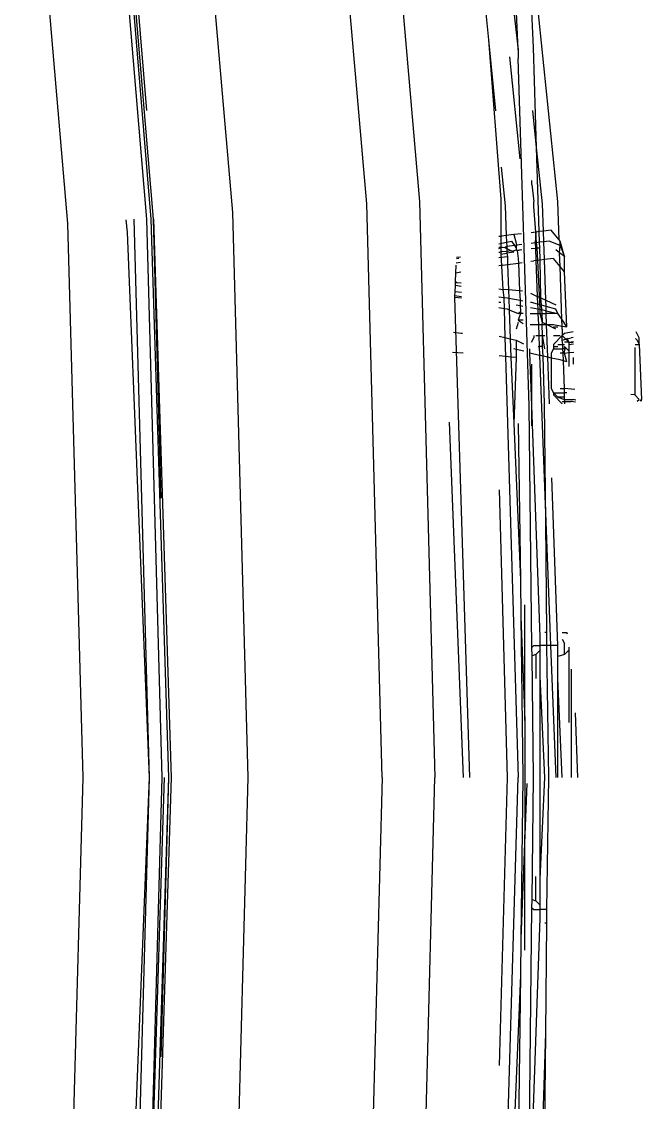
# Model space of a CAD drawing. Header units: millimetres. Extents: x -41292 to 298682, y -22072 to 33155.
# Drawn here: x 26304.76 to 26332.96, y -2931.01 to -2881.86 of the extents above; entities that cross this region are included whole.
import ezdxf

# ---------------------------------------------------------------- set-up
doc = ezdxf.new("R2010")
doc.units = ezdxf.units.MM

# ---------------------------------------------------------------- blocks, each defined once
blk = doc.blocks.new('rmfnasesx')
for p, q in [((53783.928, 12648.094), (53786.128, 12622.394)), ((53783.728, 12622.294), (53781.528, 12647.894)), ((53775.428, 12647.094), (53777.628, 12621.894)), ((53773.728, 12621.594), (53771.628, 12646.594)), ((53773.928, 12621.594), (53771.828, 12646.594)), ((53774.028, 12621.594), (53771.928, 12646.594)), ((53772.028, 12646.594), (53773.713, 12626.531)), ((53770.128, 12621.394), (53768.028, 12646.094)), ((53791.321, 12629.394), (53790.621, 12644.194)), ((53790.621, 12629.294), (53790.321, 12635.579)), ((53790.089, 12633.9), (53790.621, 12629.294)), ((53792.428, 12622.394), (53791.427, 12632.032)), ((53789.115, 12631.254), (53789.266, 12629.752)), ((53789.266, 12629.752), (53789.592, 12626.52)), ((53789.266, 12629.752), (53789.828, 12622.494)), ((53790.621, 12629.294), (53790.628, 12628.89)), ((53791.461, 12624.855), (53791.321, 12629.394)), ((53790.712, 12624.339), (53790.247, 12628.978)), ((53791.121, 12613.094), (53790.628, 12628.89)), ((53791.461, 12624.855), (53791.285, 12626.535)), ((53791.728, 12622.294), (53791.461, 12624.855)), ((53791.579, 12621.022), (53791.461, 12624.855)), ((53789.851, 12623.95), (53790.028, 12622.194)), ((53791.244, 12623.169), (53791.246, 12623.347)), ((53791.244, 12623.169), (53791.328, 12622.394)), ((53789.828, 12622.494), (53789.828, 12620.794)), ((53784.428, 12596.194), (53783.728, 12622.294)), ((53786.128, 12622.394), (53786.828, 12596.194)), ((53790.028, 12622.194), (53790.08, 12620.843)), ((53791.337, 12622.159), (53791.328, 12622.394)), ((53791.424, 12621.002), (53791.337, 12622.159)), ((53791.771, 12621.047), (53791.728, 12622.294)), ((53792.488, 12620.644), (53792.428, 12622.394)), ((53772.765, 12621.566), (53772.828, 12620.994)), ((53773.128, 12621.594), (53773.828, 12596.194)), ((53774.428, 12596.194), (53773.728, 12621.594)), ((53774.728, 12596.194), (53773.928, 12621.594)), ((53774.378, 12608.894), (53774.028, 12621.594)), ((53774.028, 12621.594), (53774.828, 12596.194)), ((53777.628, 12621.894), (53778.328, 12596.194)), ((53770.828, 12596.194), (53770.128, 12621.394)), ((53772.828, 12620.994), (53773.828, 12596.194)), ((53791.424, 12621.002), (53791.217, 12620.975)), ((53791.424, 12621.002), (53791.399, 12620.512)), ((53791.579, 12621.022), (53791.424, 12621.002)), ((53791.461, 12620.52), (53791.424, 12621.002)), ((53791.771, 12621.047), (53791.579, 12621.022)), ((53791.594, 12620.537), (53791.579, 12621.022)), ((53792.128, 12621.094), (53791.771, 12621.047)), ((53791.787, 12620.562), (53791.771, 12621.047)), ((53792.488, 12620.644), (53792.128, 12621.094)), ((53789.828, 12620.794), (53789.734, 12620.794)), ((53789.735, 12620.475), (53790.091, 12620.546)), ((53789.879, 12620.815), (53789.828, 12620.794)), ((53789.828, 12620.794), (53789.828, 12619.994)), ((53790.08, 12620.843), (53789.879, 12620.815)), ((53790.428, 12620.894), (53790.08, 12620.843)), ((53790.08, 12620.843), (53790.091, 12620.546)), ((53790.091, 12620.546), (53790.328, 12620.594)), ((53790.091, 12620.546), (53790.099, 12620.342)), ((53790.464, 12620.39), (53790.328, 12620.594)), ((53790.776, 12620.917), (53790.428, 12620.894)), ((53790.428, 12620.894), (53790.528, 12620.494)), ((53790.528, 12620.494), (53790.541, 12620.4)), ((53791.399, 12620.512), (53791.211, 12620.487)), ((53791.461, 12620.52), (53791.399, 12620.512)), ((53791.399, 12620.512), (53791.409, 12620.274)), ((53791.594, 12620.537), (53791.461, 12620.52)), ((53791.479, 12620.28), (53791.461, 12620.52)), ((53791.787, 12620.562), (53791.594, 12620.537)), ((53791.601, 12620.291), (53791.594, 12620.537)), ((53792.028, 12620.594), (53791.787, 12620.562)), ((53791.815, 12619.748), (53791.787, 12620.562)), ((53792.528, 12620.394), (53792.028, 12620.594)), ((53792.528, 12620.594), (53792.488, 12620.644)), ((53792.728, 12619.894), (53792.528, 12620.594)), ((53792.528, 12620.394), (53792.528, 12620.594)), ((53789.894, 12620.315), (53789.736, 12620.295)), ((53789.736, 12620.259), (53789.894, 12620.315)), ((53789.737, 12620.091), (53789.9, 12620.112)), ((53789.9, 12620.112), (53789.737, 12620.057)), ((53789.828, 12619.994), (53790.11, 12620.041)), ((53789.828, 12619.994), (53789.928, 12618.394)), ((53789.894, 12620.315), (53790.028, 12620.294)), ((53789.9, 12620.112), (53790.107, 12620.139)), ((53790.099, 12620.342), (53790.028, 12620.294)), ((53790.028, 12620.294), (53790.102, 12620.256)), ((53790.464, 12620.39), (53790.099, 12620.342)), ((53790.099, 12620.342), (53790.102, 12620.256)), ((53790.102, 12620.256), (53790.107, 12620.139)), ((53790.102, 12620.256), (53790.29, 12620.163)), ((53790.107, 12620.139), (53790.29, 12620.163)), ((53790.107, 12620.139), (53790.11, 12620.041)), ((53790.428, 12620.094), (53790.11, 12620.041)), ((53790.11, 12620.041), (53790.128, 12619.894)), ((53790.29, 12620.163), (53790.348, 12620.134)), ((53790.348, 12620.134), (53790.528, 12620.194)), ((53790.348, 12620.134), (53790.428, 12620.094)), ((53790.541, 12620.4), (53790.464, 12620.39)), ((53790.528, 12620.294), (53790.464, 12620.39)), ((53790.541, 12620.4), (53790.528, 12620.294)), ((53790.528, 12620.294), (53790.528, 12620.194)), ((53790.528, 12620.194), (53790.575, 12620.162)), ((53790.785, 12620.432), (53790.541, 12620.4)), ((53790.575, 12620.162), (53790.789, 12620.217)), ((53790.789, 12620.189), (53790.575, 12620.162)), ((53790.575, 12620.162), (53790.628, 12619.794)), ((53791.208, 12620.256), (53791.409, 12620.274)), ((53791.409, 12620.274), (53791.479, 12620.28)), ((53791.409, 12620.274), (53791.43, 12619.705)), ((53791.479, 12620.28), (53791.601, 12620.291)), ((53791.522, 12619.715), (53791.479, 12620.28)), ((53791.601, 12620.291), (53791.628, 12620.294)), ((53791.619, 12619.726), (53791.601, 12620.291)), ((53792.508, 12620.059), (53792.328, 12620.194)), ((53792.508, 12620.059), (53792.528, 12620.394)), ((53792.728, 12619.894), (53792.508, 12620.059)), ((53792.529, 12619.432), (53792.508, 12620.059)), ((53792.528, 12620.394), (53792.728, 12619.894)), ((53787.787, 12619.137), (53787.803, 12619.502)), ((53787.807, 12619.604), (53788.004, 12619.628)), ((53787.928, 12619.794), (53787.814, 12619.779)), ((53787.817, 12619.856), (53787.997, 12619.873)), ((53789.738, 12619.845), (53790.128, 12619.894)), ((53789.928, 12619.494), (53789.739, 12619.462)), ((53789.928, 12619.494), (53790.13, 12619.523)), ((53790.128, 12619.894), (53790.13, 12619.523)), ((53790.13, 12619.523), (53790.636, 12619.595)), ((53790.13, 12619.523), (53790.175, 12618.371)), ((53790.628, 12619.794), (53790.636, 12619.595)), ((53790.636, 12619.595), (53790.8, 12619.618)), ((53790.636, 12619.595), (53790.689, 12618.324)), ((53791.201, 12619.676), (53791.328, 12619.694)), ((53791.43, 12619.705), (53791.328, 12619.694)), ((53791.522, 12619.715), (53791.43, 12619.705)), ((53791.43, 12619.705), (53791.492, 12618.079)), ((53791.619, 12619.726), (53791.522, 12619.715)), ((53791.628, 12617.494), (53791.522, 12619.715)), ((53791.815, 12619.748), (53791.619, 12619.726)), ((53791.652, 12618.005), (53791.619, 12619.726)), ((53792.228, 12619.794), (53791.815, 12619.748)), ((53791.879, 12617.901), (53791.815, 12619.748)), ((53792.529, 12619.432), (53792.228, 12619.794)), ((53792.728, 12619.194), (53792.728, 12619.894)), ((53787.771, 12618.753), (53787.787, 12619.137)), ((53788.016, 12619.175), (53787.787, 12619.137)), ((53792.728, 12619.194), (53792.529, 12619.432)), ((53792.612, 12617.039), (53792.529, 12619.432)), ((53792.828, 12616.694), (53792.728, 12619.194)), ((53787.752, 12618.291), (53787.764, 12618.573)), ((53787.764, 12618.573), (53787.769, 12618.71)), ((53788.033, 12618.533), (53787.764, 12618.573)), ((53787.769, 12618.71), (53787.771, 12618.753)), ((53787.769, 12618.71), (53787.824, 12618.706)), ((53787.771, 12618.753), (53787.824, 12618.706)), ((53787.824, 12618.706), (53788.028, 12618.694)), ((53787.741, 12618.038), (53787.744, 12618.106)), ((53788.428, 12596.194), (53787.741, 12618.038)), ((53787.741, 12618.038), (53788.047, 12618.01)), ((53787.744, 12618.106), (53787.752, 12618.291)), ((53787.828, 12618.094), (53787.744, 12618.106)), ((53788.04, 12618.255), (53787.752, 12618.291)), ((53788.046, 12618.061), (53787.828, 12618.094)), ((53789.743, 12618.424), (53789.928, 12618.394)), ((53789.964, 12618.014), (53789.745, 12618.042)), ((53790.175, 12618.371), (53789.928, 12618.394)), ((53789.928, 12618.394), (53789.964, 12618.014)), ((53790.128, 12617.994), (53789.964, 12618.014)), ((53789.964, 12618.014), (53789.979, 12617.517)), ((53790.19, 12617.982), (53790.128, 12617.994)), ((53790.689, 12618.324), (53790.175, 12618.371)), ((53790.175, 12618.371), (53790.19, 12617.982)), ((53790.824, 12618.312), (53790.689, 12618.324)), ((53790.689, 12618.324), (53790.707, 12617.888)), ((53791.183, 12618.222), (53791.492, 12618.079)), ((53791.492, 12618.079), (53791.652, 12618.005)), ((53791.492, 12618.079), (53791.506, 12617.718)), ((53791.652, 12618.005), (53791.879, 12617.901)), ((53791.677, 12617.671), (53791.652, 12618.005)), ((53789.828, 12617.794), (53789.745, 12617.806)), ((53789.979, 12617.517), (53789.746, 12617.554)), ((53790.128, 12617.494), (53789.979, 12617.517)), ((53789.979, 12617.517), (53790.019, 12616.207)), ((53790.128, 12617.494), (53790.21, 12617.461)), ((53790.707, 12617.888), (53790.19, 12617.982)), ((53790.19, 12617.982), (53790.21, 12617.461)), ((53790.528, 12617.694), (53790.717, 12617.659)), ((53790.832, 12617.866), (53790.707, 12617.888)), ((53790.707, 12617.888), (53790.717, 12617.659)), ((53790.717, 12617.659), (53790.836, 12617.638)), ((53790.717, 12617.659), (53790.728, 12617.394)), ((53791.176, 12617.576), (53791.514, 12617.514)), ((53791.228, 12617.794), (53791.178, 12617.803)), ((53791.506, 12617.718), (53791.228, 12617.794)), ((53791.677, 12617.671), (53791.506, 12617.718)), ((53791.506, 12617.718), (53791.514, 12617.514)), ((53791.514, 12617.514), (53791.628, 12617.494)), ((53791.514, 12617.514), (53791.522, 12617.294)), ((53791.628, 12617.494), (53791.692, 12617.478)), ((53791.628, 12617.294), (53791.628, 12617.494)), ((53791.889, 12617.613), (53791.677, 12617.671)), ((53791.692, 12617.478), (53791.677, 12617.671)), ((53791.879, 12617.901), (53792.328, 12617.694)), ((53791.889, 12617.613), (53791.879, 12617.901)), ((53792.328, 12617.494), (53791.889, 12617.613)), ((53791.895, 12617.427), (53791.889, 12617.613)), ((53792.428, 12617.294), (53792.328, 12617.494)), ((53790.21, 12617.461), (53790.628, 12617.294)), ((53790.21, 12617.461), (53790.26, 12616.153)), ((53790.628, 12617.294), (53790.728, 12617.394)), ((53790.728, 12617.294), (53790.628, 12617.294)), ((53790.728, 12617.294), (53790.628, 12616.994)), ((53790.728, 12617.394), (53790.728, 12617.294)), ((53790.843, 12617.294), (53790.728, 12617.294)), ((53791.172, 12617.294), (53791.522, 12617.294)), ((53791.522, 12617.294), (53791.628, 12617.294)), ((53791.522, 12617.294), (53791.541, 12616.794)), ((53791.628, 12617.294), (53791.706, 12617.294)), ((53791.728, 12616.894), (53791.628, 12617.294)), ((53791.692, 12617.478), (53791.895, 12617.427)), ((53791.706, 12617.294), (53791.692, 12617.478)), ((53791.706, 12617.294), (53791.9, 12617.294)), ((53791.728, 12616.894), (53791.706, 12617.294)), ((53791.895, 12617.427), (53792.428, 12617.294)), ((53791.9, 12617.294), (53791.895, 12617.427)), ((53791.917, 12616.799), (53791.9, 12617.294)), ((53792.428, 12617.294), (53791.9, 12617.294)), ((53792.612, 12617.039), (53792.428, 12617.294)), ((53792.828, 12616.694), (53792.612, 12617.039)), ((53792.622, 12616.728), (53792.612, 12617.039)), ((53790.628, 12616.894), (53790.528, 12616.594)), ((53790.628, 12616.994), (53790.851, 12616.845)), ((53790.848, 12616.994), (53790.628, 12616.994)), ((53791.166, 12616.794), (53791.541, 12616.794)), ((53791.541, 12616.794), (53791.709, 12616.794)), ((53791.541, 12616.794), (53791.56, 12616.294)), ((53791.709, 12616.794), (53791.728, 12616.894)), ((53791.725, 12616.294), (53791.709, 12616.794)), ((53791.709, 12616.794), (53791.828, 12616.794)), ((53791.917, 12616.799), (53791.728, 12616.894)), ((53791.828, 12616.794), (53791.917, 12616.799)), ((53792.328, 12616.594), (53791.917, 12616.799)), ((53791.917, 12616.799), (53792.228, 12616.794)), ((53791.969, 12615.308), (53791.917, 12616.799)), ((53792.228, 12616.794), (53792.622, 12616.728)), ((53792.228, 12616.694), (53792.428, 12616.694)), ((53792.622, 12616.728), (53792.828, 12616.694)), ((53792.628, 12616.594), (53792.622, 12616.728)), ((53792.628, 12616.594), (53792.628, 12616.294)), ((53788.028, 12616.394), (53787.674, 12616.431)), ((53788.09, 12616.39), (53788.028, 12616.394)), ((53789.751, 12616.266), (53790.019, 12616.207)), ((53790.019, 12616.207), (53790.26, 12616.153)), ((53790.019, 12616.207), (53790.045, 12615.347)), ((53790.26, 12616.153), (53790.528, 12616.094)), ((53790.26, 12616.153), (53790.292, 12615.32)), ((53790.528, 12616.094), (53790.868, 12615.923)), ((53790.528, 12616.094), (53790.528, 12615.669)), ((53791.228, 12615.994), (53791.328, 12616.194)), ((53791.328, 12616.294), (53791.328, 12616.194)), ((53791.428, 12616.294), (53791.56, 12616.294)), ((53791.56, 12616.294), (53791.58, 12615.794)), ((53791.56, 12616.294), (53791.725, 12616.294)), ((53791.728, 12615.794), (53791.725, 12616.294)), ((53791.828, 12615.694), (53791.725, 12616.294)), ((53791.725, 12616.294), (53791.828, 12616.294)), ((53792.228, 12616.294), (53792.528, 12616.294)), ((53792.628, 12616.294), (53792.228, 12615.894)), ((53792.728, 12616.394), (53792.628, 12616.294)), ((53792.788, 12616.134), (53792.628, 12616.294)), ((53792.628, 12616.094), (53792.628, 12616.294)), ((53792.628, 12616.094), (53792.788, 12616.134)), ((53792.651, 12615.894), (53792.628, 12616.094)), ((53793.12, 12616.472), (53792.728, 12616.394)), ((53792.788, 12616.134), (53792.85, 12616.149)), ((53792.928, 12615.994), (53792.788, 12616.134)), ((53792.828, 12616.194), (53792.85, 12616.149)), ((53792.85, 12616.149), (53793.028, 12616.194)), ((53792.85, 12616.149), (53792.928, 12615.994)), ((53792.928, 12615.994), (53793.134, 12616.026)), ((53793.128, 12616.202), (53793.028, 12616.194)), ((53795.962, 12616.159), (53796.028, 12616.094)), ((53796.128, 12616.194), (53795.989, 12616.472)), ((53796.028, 12616.094), (53796.128, 12615.894)), ((53796.128, 12615.894), (53796.128, 12616.194)), ((53790.528, 12615.669), (53790.428, 12615.694)), ((53790.528, 12615.669), (53790.528, 12615.294)), ((53790.874, 12615.582), (53790.528, 12615.669)), ((53791.15, 12615.513), (53791.152, 12615.698)), ((53791.528, 12615.794), (53791.58, 12615.794)), ((53791.58, 12615.794), (53791.594, 12615.402)), ((53791.728, 12615.794), (53791.58, 12615.794)), ((53791.754, 12615.362), (53791.728, 12615.794)), ((53792.228, 12615.694), (53792.128, 12615.494)), ((53792.228, 12615.894), (53792.228, 12615.794)), ((53792.228, 12615.794), (53792.428, 12615.794)), ((53792.228, 12615.794), (53792.228, 12615.694)), ((53792.228, 12615.694), (53792.658, 12615.694)), ((53792.428, 12615.894), (53792.651, 12615.894)), ((53792.651, 12615.894), (53792.728, 12615.894)), ((53792.658, 12615.694), (53792.651, 12615.894)), ((53792.742, 12615.694), (53792.658, 12615.694)), ((53792.665, 12615.494), (53792.658, 12615.694)), ((53792.928, 12615.994), (53792.728, 12615.994)), ((53792.728, 12615.794), (53792.828, 12615.694)), ((53792.742, 12615.694), (53792.728, 12615.794)), ((53792.728, 12615.494), (53792.742, 12615.694)), ((53792.828, 12615.694), (53792.742, 12615.694)), ((53792.828, 12615.694), (53792.928, 12615.594)), ((53792.928, 12615.994), (53793.128, 12615.994)), ((53792.928, 12615.994), (53792.928, 12615.894)), ((53792.928, 12615.894), (53793.137, 12615.917)), ((53792.928, 12615.894), (53792.928, 12615.594)), ((53792.928, 12615.594), (53792.928, 12615.519)), ((53792.928, 12615.519), (53793.148, 12615.546)), ((53795.928, 12615.749), (53795.928, 12613.594)), ((53795.94, 12615.894), (53796.128, 12615.894)), ((53796.128, 12615.894), (53796.228, 12613.394)), ((53788.114, 12615.494), (53787.636, 12615.521)), ((53790.045, 12615.347), (53789.755, 12615.38)), ((53790.292, 12615.32), (53790.045, 12615.347)), ((53790.045, 12615.347), (53790.628, 12596.194)), ((53790.528, 12615.294), (53790.292, 12615.32)), ((53790.292, 12615.32), (53790.428, 12612.294)), ((53790.528, 12615.294), (53790.428, 12612.294)), ((53791.228, 12613.527), (53791.15, 12615.513)), ((53791.15, 12615.513), (53791.594, 12615.402)), ((53791.754, 12615.362), (53791.594, 12615.402)), ((53791.594, 12615.402), (53791.884, 12607.825)), ((53791.821, 12613.194), (53791.754, 12615.362)), ((53791.969, 12615.308), (53791.754, 12615.362)), ((53792.041, 12613.194), (53791.969, 12615.308)), ((53792.028, 12615.294), (53791.969, 12615.308)), ((53792.128, 12615.274), (53792.028, 12615.294)), ((53792.128, 12615.494), (53792.128, 12615.274)), ((53792.528, 12615.194), (53792.128, 12615.274)), ((53792.128, 12615.274), (53792.128, 12613.894)), ((53792.665, 12615.494), (53792.528, 12615.494)), ((53792.677, 12615.144), (53792.528, 12615.194)), ((53792.728, 12615.494), (53792.665, 12615.494)), ((53792.677, 12615.144), (53792.665, 12615.494)), ((53792.828, 12615.094), (53792.677, 12615.144)), ((53792.728, 12613.894), (53792.677, 12615.144)), ((53792.728, 12615.494), (53792.928, 12615.519)), ((53792.828, 12615.094), (53792.728, 12615.494)), ((53792.928, 12615.519), (53792.928, 12614.894)), ((53793.128, 12615.294), (53793.128, 12614.994)), ((53791.228, 12614.994), (53791.228, 12613.527)), ((53792.128, 12613.894), (53792.228, 12613.694)), ((53792.428, 12613.494), (53792.228, 12613.694)), ((53792.228, 12613.694), (53792.228, 12613.594)), ((53792.228, 12613.694), (53792.726, 12613.694)), ((53792.228, 12613.594), (53792.628, 12613.194)), ((53792.528, 12613.894), (53792.728, 12613.894)), ((53792.726, 12613.694), (53792.728, 12613.894)), ((53792.828, 12613.694), (53792.726, 12613.694)), ((53792.728, 12613.494), (53792.726, 12613.694)), ((53793.2, 12613.849), (53792.728, 12613.894)), ((53795.928, 12613.594), (53795.747, 12613.611)), ((53796.128, 12613.394), (53795.928, 12613.594)), ((53791.25, 12602.116), (53791.121, 12613.094)), ((53791.228, 12613.527), (53791.228, 12612.194)), ((53791.628, 12602.594), (53791.228, 12613.527)), ((53791.884, 12607.825), (53791.821, 12613.194)), ((53792.428, 12613.494), (53792.728, 12613.394)), ((53792.728, 12613.494), (53792.428, 12613.494)), ((53792.628, 12613.294), (53792.74, 12613.294)), ((53792.728, 12613.394), (53792.728, 12613.494)), ((53792.74, 12613.294), (53792.728, 12613.394)), ((53792.728, 12613.394), (53793.128, 12613.394)), ((53792.74, 12613.294), (53793.028, 12613.294)), ((53792.744, 12613.194), (53792.74, 12613.294)), ((53793.229, 12613.271), (53793.028, 12613.294)), ((53793.237, 12613.354), (53793.128, 12613.394)), ((53796.042, 12613.308), (53796.128, 12613.394)), ((53796.188, 12613.314), (53796.228, 12613.394)), ((53796.227, 12613.316), (53796.228, 12613.394)), ((53788.128, 12596.194), (53787.504, 12612.356)), ((53790.428, 12612.294), (53790.728, 12605.194)), ((53790.628, 12612.294), (53790.728, 12605.194)), ((53792.428, 12602.194), (53792.158, 12609.822)), ((53790.128, 12596.194), (53789.778, 12609.286)), ((53791.884, 12607.825), (53792.099, 12602.194)), ((53791.928, 12602.794), (53791.884, 12607.825)), ((53790.728, 12605.194), (53790.746, 12603.506)), ((53790.928, 12598.794), (53790.928, 12604.044)), ((53790.746, 12603.506), (53790.828, 12596.194)), ((53790.746, 12603.506), (53790.928, 12598.794)), ((53791.928, 12602.794), (53791.828, 12602.794)), ((53791.928, 12602.194), (53791.928, 12602.794)), ((53792.628, 12602.794), (53792.828, 12602.794)), ((53792.869, 12602.711), (53792.828, 12602.794)), ((53791.62, 12602.194), (53791.628, 12602.594)), ((53792.628, 12602.494), (53792.728, 12602.294)), ((53792.728, 12601.794), (53792.728, 12602.294)), ((53791.328, 12602.194), (53791.25, 12602.116)), ((53791.255, 12601.736), (53791.25, 12602.116)), ((53791.428, 12601.794), (53791.255, 12601.736)), ((53791.328, 12602.194), (53791.62, 12602.194)), ((53791.428, 12601.794), (53791.628, 12601.994)), ((53791.428, 12601.794), (53791.428, 12600.694)), ((53791.628, 12601.994), (53791.62, 12602.194)), ((53791.928, 12602.194), (53791.62, 12602.194)), ((53791.628, 12600.794), (53791.628, 12601.994)), ((53792.099, 12602.194), (53791.928, 12602.194)), ((53792.021, 12596.194), (53791.928, 12602.194)), ((53792.099, 12602.194), (53792.328, 12596.194)), ((53792.428, 12602.194), (53792.099, 12602.194)), ((53792.428, 12601.694), (53792.428, 12602.194)), ((53792.728, 12601.794), (53792.428, 12601.694)), ((53792.728, 12601.794), (53792.928, 12601.994)), ((53792.928, 12602.123), (53792.928, 12601.994)), ((53792.928, 12601.994), (53792.928, 12598.694)), ((53791.321, 12596.194), (53791.255, 12601.736)), ((53792.428, 12600.694), (53792.428, 12601.694)), ((53791.828, 12596.194), (53791.628, 12600.794)), ((53791.628, 12591.594), (53791.628, 12600.794)), ((53793.028, 12601.123), (53793.028, 12596.194)), ((53792.628, 12596.194), (53792.428, 12600.694)), ((53792.428, 12596.194), (53792.428, 12600.694)), ((53793.328, 12596.194), (53793.227, 12599.132)), ((53790.928, 12598.794), (53790.928, 12593.594)), ((53770.128, 12570.994), (53770.828, 12596.194)), ((53773.828, 12596.194), (53772.828, 12571.394)), ((53773.828, 12596.194), (53773.128, 12570.794)), ((53773.728, 12570.794), (53774.528, 12596.194)), ((53773.728, 12570.794), (53774.428, 12596.194)), ((53773.928, 12570.794), (53774.728, 12596.194)), ((53774.828, 12596.194), (53774.028, 12570.794)), ((53774.378, 12583.494), (53774.728, 12596.194)), ((53778.328, 12596.194), (53777.628, 12570.494)), ((53784.428, 12596.194), (53783.728, 12570.094)), ((53786.328, 12576.794), (53786.828, 12596.194)), ((53789.778, 12583.102), (53790.128, 12596.194)), ((53790.045, 12577.04), (53790.628, 12596.194)), ((53790.828, 12596.194), (53790.746, 12588.881)), ((53791.017, 12595.927), (53790.928, 12593.594)), ((53791.255, 12590.651), (53791.321, 12596.194)), ((53791.628, 12591.594), (53791.828, 12596.194)), ((53791.928, 12590.194), (53792.021, 12596.194)), ((53790.928, 12593.594), (53790.746, 12588.881)), ((53790.928, 12588.344), (53790.928, 12593.594)), ((53791.428, 12590.594), (53791.428, 12591.694)), ((53791.628, 12590.394), (53791.628, 12591.594)), ((53791.25, 12590.271), (53791.255, 12590.651)), ((53791.255, 12590.651), (53791.428, 12590.594)), ((53791.428, 12590.594), (53791.628, 12590.394)), ((53791.121, 12579.294), (53791.25, 12590.271)), ((53791.25, 12590.271), (53791.328, 12590.194)), ((53791.328, 12590.194), (53791.62, 12590.194)), ((53791.62, 12590.194), (53791.628, 12590.394)), ((53791.628, 12589.794), (53791.62, 12590.194)), ((53791.928, 12590.194), (53791.62, 12590.194)), ((53791.928, 12589.594), (53791.928, 12590.194)), ((53791.228, 12578.86), (53791.628, 12589.794)), ((53791.828, 12589.594), (53791.928, 12589.594)), ((53791.884, 12584.563), (53791.928, 12589.594)), ((53790.746, 12588.881), (53790.728, 12587.194)), ((53790.728, 12587.194), (53790.428, 12580.094)), ((53790.728, 12587.194), (53790.628, 12580.094)), ((53791.628, 12576.594), (53791.884, 12584.563)), ((53791.821, 12579.194), (53791.884, 12584.563))]:
    blk.add_line(p, q)

msp = doc.modelspace()

# ---------------------------------------------------------------- block references
msp.add_blockref('rmfnasesx', (-27463.272, -15512.431))

doc.saveas('drawing.dxf')
